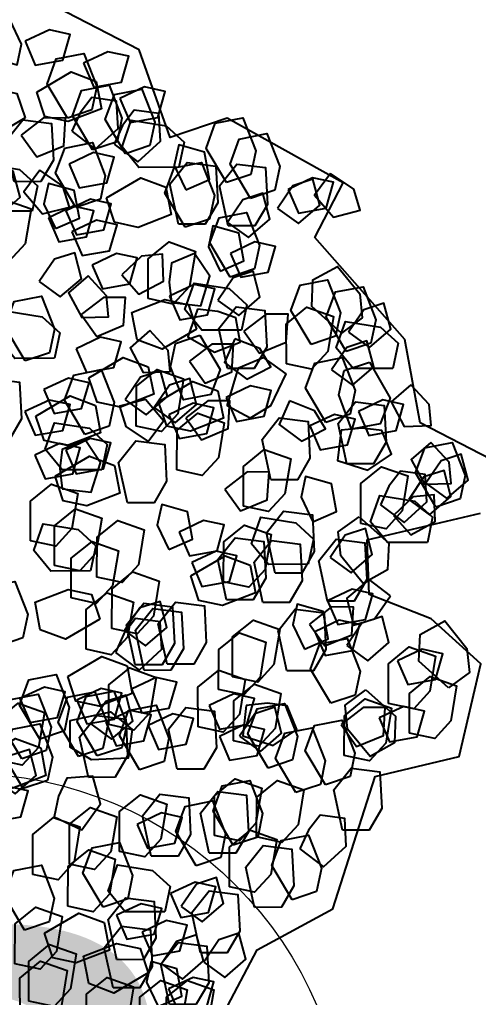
# Model space of a CAD drawing. Header units: metres. Extents: x 1851758 to 1852050, y 5187822 to 5188223.
# Drawn here: x 1851865.499 to 1851866.222, y 5187881.941 to 5187883.48 of the extents above; entities that cross this region are included whole.
import ezdxf
from ezdxf.enums import TextEntityAlignment as Align

# ---------------------------------------------------------------- set-up
doc = ezdxf.new("R2010")
doc.units = ezdxf.units.M
doc.header["$LTSCALE"] = 2.5
doc.layers.add('PAR_COT', color=150, linetype='CONTINUOUS', lineweight=20)
for name, color, linetype in [('PRO_VOI', 7, 'CONTINUOUS'), ('PRO_VOI_PLANCHETTES', 232, 'CONTINUOUS'), ('PRO_VOI_VEG', 81, 'CONTINUOUS')]:
    doc.layers.add(name, color=color, linetype=linetype)
doc.styles.add('ARIAL_B', font='arialbd.ttf', dxfattribs={"width": 1.1})

# ---------------------------------------------------------------- blocks, each defined once
blk = doc.blocks.new('arbuste fleurs blanches')
at = {"layer": 'PRO_VOI_VEG', "color": 66}
for points in [[(-2.1508, -1.1008), (-2.0363, -1.2123), (-1.9779, -1.2264), (-1.8647, -1.3138), (-1.6081, -1.3189), (-1.4477, -1.3611), (-1.3076, -1.5669), (-1.289, -1.7508), (-1.1135, -1.7947), (-0.894, -1.8385), (-0.7021, -2.0296), (-0.2656, -2.0387), (-0.1296, -2.2747), (0.1703, -2.2565), (0.2612, -2.0659), (0.2791, -1.8569), (0.4424, -1.8024), (0.6242, -2.1204)], [(0.7967, -2.1022), (0.8424, -1.8569), (1.0804, -1.7362), (1.3073, -1.3728), (1.4983, -1.4091), (1.5892, -1.0007), (1.4798, -0.8464), (1.716, -0.6739), (1.7704, -0.3832)]]:
    blk.add_lwpolyline(points, dxfattribs=at)
at = {"layer": 'PRO_VOI_VEG', "color": 254}
for points in [[(1.4079, -0.3902), (1.3165, -0.3046), (1.3223, -0.2205), (1.4006, -0.1798), (1.4688, -0.2683), (1.4746, -0.3438)], [(1.4966, -0.4023), (1.588, -0.4879), (1.5822, -0.572), (1.5039, -0.6127), (1.4357, -0.5242), (1.4299, -0.4487)], [(1.2632, -0.4817), (1.1836, -0.4529), (1.1339, -0.5295), (1.1788, -0.6047), (1.236, -0.5657)], [(0.9879, -0.7228), (0.9189, -0.6792), (0.8561, -0.741), (0.8828, -0.8212), (0.9447, -0.7964)], [(1.24, -0.7078), (1.3314, -0.7934), (1.3256, -0.8776), (1.2473, -0.9182), (1.1792, -0.8297), (1.1734, -0.7543)], [(0.3222, -0.835), (0.3382, -0.9263), (0.4353, -0.9278), (0.4905, -0.8611), (0.4411, -0.8002), (0.3817, -0.8103)], [(0.3534, -0.8034), (0.4448, -0.889), (0.439, -0.9731), (0.3607, -1.0137), (0.2925, -0.9252), (0.2867, -0.8498)], [(0.6812, -0.8165), (0.7731, -0.9015), (0.7679, -0.9857), (0.6898, -1.0268), (0.6211, -0.9387), (0.6148, -0.8633)], [(1.0212, -0.8233), (0.978, -0.8926), (1.0402, -0.9549), (1.1203, -0.9277), (1.095, -0.8659)], [(-0.0373, -1.0657), (-0.1287, -0.9801), (-0.1229, -0.896), (-0.0446, -0.8554), (0.0236, -0.9439), (0.0294, -1.0193)], [(0.0838, -0.8812), (0.2039, -0.8459), (0.2735, -0.8936), (0.2687, -0.9817), (0.1578, -0.9955), (0.0899, -0.9622)], [(0.9244, -1.0977), (0.833, -1.0121), (0.8388, -0.928), (0.9171, -0.8874), (0.9852, -0.9759), (0.991, -1.0513)], [(0.8779, -0.9577), (0.8089, -0.9141), (0.7461, -0.9759), (0.7728, -1.0561), (0.8348, -1.0313)], [(0.5417, -1.0532), (0.6186, -1.0808), (0.6664, -1.0068), (0.6229, -0.9343), (0.5678, -0.972)], [(0.6711, -1.0487), (0.7631, -1.1337), (0.7578, -1.2179), (0.6798, -1.259), (0.611, -1.171), (0.6047, -1.0956)], [(0.9094, -1.1134), (0.8244, -1.2053), (0.7403, -1.2), (0.6992, -1.122), (0.7872, -1.0533), (0.8626, -1.047)], [(-0.6757, -1.1062), (-0.6894, -1.2013), (-0.5941, -1.2339), (-0.5184, -1.1859), (-0.5474, -1.1101), (-0.6092, -1.101)], [(0.9862, -1.083), (0.8936, -1.0787), (0.8711, -1.1732), (0.9242, -1.2415), (0.9943, -1.2066), (0.9974, -1.1464)], [(-1.0351, -1.1818), (-0.9437, -1.2674), (-0.9495, -1.3515), (-1.0277, -1.3922), (-1.0959, -1.3037), (-1.1017, -1.2283)], [(0.9299, -1.2219), (0.8489, -1.2123), (0.8188, -1.2951), (0.8774, -1.356), (0.9227, -1.3069)], [(0.7203, -1.2598), (0.8455, -1.2591), (0.8992, -1.3242), (0.8703, -1.4075), (0.7599, -1.3901), (0.7038, -1.3393)], [(0.1745, -1.3024), (0.2658, -1.388), (0.2601, -1.4721), (0.1818, -1.5127), (0.1136, -1.4242), (0.1078, -1.3488)], [(1.5151, -1.3625), (1.4355, -1.3338), (1.3858, -1.4103), (1.4307, -1.4855), (1.4879, -1.4466)], [(1.043, -1.5388), (1.0962, -1.4255), (1.178, -1.4051), (1.2408, -1.4671), (1.1776, -1.5592), (1.1077, -1.588)], [(0.7917, -1.4425), (0.7106, -1.4329), (0.6805, -1.5157), (0.7392, -1.5766), (0.7844, -1.5275)], [(-0.1664, -1.586), (-0.261, -1.6024), (-0.2627, -1.703), (-0.1938, -1.7603), (-0.1306, -1.7093), (-0.141, -1.6477)], [(0.98, -1.65), (0.8905, -1.7439), (0.8035, -1.7372), (0.7621, -1.6557), (0.8543, -1.5859), (0.9325, -1.5805)], [(0.7494, -1.6249), (0.6547, -1.6412), (0.653, -1.7419), (0.722, -1.7991), (0.7852, -1.7482), (0.7748, -1.6866)], [(0.5045, -1.7572), (0.4513, -1.8705), (0.3695, -1.8909), (0.3067, -1.829), (0.3698, -1.7368), (0.4398, -1.708)], [(0.9494, -1.7942), (0.8804, -1.7505), (0.8176, -1.8123), (0.8443, -1.8926), (0.9063, -1.8678)], [(0.2944, -1.9228), (0.3236, -1.8435), (0.2474, -1.7933), (0.1719, -1.8377), (0.2105, -1.8951)], [(0.5394, -1.8598), (0.4962, -1.9291), (0.5584, -1.9915), (0.6385, -1.9643), (0.6133, -1.9024)], [(0.7928, -1.9069), (0.7238, -1.8633), (0.661, -1.9251), (0.6877, -2.0053), (0.7497, -1.9805)], [(-0.0122, -1.9327), (-0.0647, -2.0463), (-0.1464, -2.0673), (-0.2096, -2.0057), (-0.147, -1.9132), (-0.0772, -1.8839)], [(0.0689, -2.1809), (0.1221, -2.0676), (0.2039, -2.0472), (0.2667, -2.1091), (0.2035, -2.2012), (0.1336, -2.23)]]:
    blk.add_lwpolyline(points, close=True, dxfattribs=at)
at = {"layer": 'PRO_VOI_VEG'}
for points in [[(1.6912, -0.2565), (1.6386, -0.1941), (1.5601, -0.234), (1.5613, -0.3186), (1.6279, -0.3137)], [(1.1332, -0.4951), (1.0972, -0.3752), (1.1445, -0.3054), (1.2326, -0.3096), (1.2471, -0.4203), (1.2142, -0.4885)], [(0.7091, -0.6952), (0.6731, -0.5753), (0.7204, -0.5054), (0.8085, -0.5096), (0.823, -0.6204), (0.7901, -0.6885)], [(1.1016, -0.5819), (1.1542, -0.6443), (1.2327, -0.6044), (1.2316, -0.5198), (1.165, -0.5248)], [(0.9267, -0.5804), (0.8992, -0.6572), (0.9732, -0.7051), (1.0457, -0.6616), (1.008, -0.6065)], [(1.397, -0.8987), (1.361, -0.7788), (1.4083, -0.709), (1.4964, -0.7132), (1.5109, -0.8239), (1.478, -0.8921)], [(0.4153, -0.9386), (0.3792, -0.8187), (0.4265, -0.7488), (0.5146, -0.753), (0.5291, -0.8638), (0.4962, -0.9319)], [(0.0994, -0.9948), (0.0634, -0.8749), (0.1106, -0.805), (0.1987, -0.8093), (0.2132, -0.92), (0.1803, -0.9881)], [(-0.613, -0.8903), (-0.6405, -0.9672), (-0.5666, -1.015), (-0.494, -0.9715), (-0.5318, -0.9164)], [(1.335, -0.9406), (1.3876, -1.0031), (1.4661, -0.9632), (1.4649, -0.8786), (1.3984, -0.8835)], [(-0.6181, -0.9866), (-0.5326, -0.8953), (-0.4484, -0.901), (-0.4078, -0.9793), (-0.4963, -1.0475), (-0.5717, -1.0533)], [(-1.0434, -1.1183), (-0.9578, -1.027), (-0.8737, -1.0327), (-0.8331, -1.111), (-0.9216, -1.1792), (-0.997, -1.185)], [(0.6505, -1.0406), (0.623, -1.1175), (0.697, -1.1653), (0.7695, -1.1218), (0.7318, -1.0667)], [(0.9623, -1.2346), (0.9263, -1.1147), (0.9735, -1.0449), (1.0616, -1.0491), (1.0761, -1.1599), (1.0433, -1.228)], [(-0.3027, -1.0692), (-0.3654, -1.1214), (-0.326, -1.2002), (-0.2414, -1.1995), (-0.2459, -1.1329)], [(1.1208, -1.1166), (1.1734, -1.179), (1.2519, -1.1391), (1.2507, -1.0545), (1.1841, -1.0594)], [(-0.3622, -1.1329), (-0.3897, -1.2098), (-0.3158, -1.2576), (-0.2432, -1.2141), (-0.281, -1.159)], [(-0.0492, -1.1512), (-0.0767, -1.2281), (-0.0027, -1.2759), (0.0698, -1.2324), (0.0321, -1.1773)], [(0.2341, -1.2121), (0.2867, -1.2745), (0.3653, -1.2346), (0.3641, -1.15), (0.2975, -1.155)], [(-0.8626, -1.5257), (-0.8986, -1.4058), (-0.8513, -1.336), (-0.7632, -1.3402), (-0.7487, -1.4509), (-0.7816, -1.5191)], [(-0.9162, -1.3825), (-0.9789, -1.4347), (-0.9395, -1.5134), (-0.8549, -1.5128), (-0.8594, -1.4462)], [(0.3151, -1.6461), (0.2791, -1.5262), (0.3263, -1.4563), (0.4144, -1.4606), (0.4289, -1.5713), (0.3961, -1.6394)], [(0.992, -1.57), (1.0776, -1.4786), (1.1617, -1.4844), (1.2024, -1.5627), (1.1139, -1.6309), (1.0385, -1.6367)], [(-1.1543, -1.5906), (-1.1017, -1.653), (-1.0232, -1.6131), (-1.0244, -1.5285), (-1.0909, -1.5334)], [(-0.2843, -1.5326), (-0.347, -1.5848), (-0.3076, -1.6636), (-0.223, -1.663), (-0.2275, -1.5964)], [(0.7343, -1.5267), (0.6715, -1.579), (0.711, -1.6577), (0.7956, -1.6571), (0.7911, -1.5905)], [(0.9821, -1.7257), (0.9461, -1.6058), (0.9934, -1.536), (1.0815, -1.5402), (1.096, -1.6509), (1.0631, -1.7191)], [(0.4477, -1.6214), (0.5003, -1.6839), (0.5788, -1.6439), (0.5776, -1.5594), (0.511, -1.5643)], [(-0.265, -1.593), (-0.2926, -1.6699), (-0.2186, -1.7177), (-0.1461, -1.6742), (-0.1838, -1.6191)], [(0.0552, -1.7111), (0.1078, -1.7735), (0.1863, -1.7336), (0.1851, -1.649), (0.1186, -1.654)], [(0.4879, -1.9863), (0.4519, -1.8664), (0.4992, -1.7965), (0.5873, -1.8007), (0.6018, -1.9115), (0.5689, -1.9796)], [(-0.5512, -1.8768), (-0.5839, -1.9636), (-0.5009, -2.0142), (-0.4195, -1.9847), (-0.4311, -1.9072), (-0.4875, -1.8857)], [(0.6014, -1.8912), (0.5739, -1.9681), (0.6479, -2.0159), (0.7204, -1.9724), (0.6827, -1.9173)]]:
    blk.add_lwpolyline(points, close=True, dxfattribs=at)
at = {"layer": 'PRO_VOI_VEG', "color": 67}
for points in [[(1.1172, -0.3222), (1.0901, -0.3993), (1.1644, -0.4466), (1.2367, -0.4026), (1.1986, -0.3478)], [(1.4451, -0.5183), (1.5301, -0.4264), (1.6143, -0.4316), (1.6554, -0.5096), (1.5674, -0.5784), (1.492, -0.5847)], [(0.6745, -0.6089), (0.7595, -0.517), (0.8437, -0.5222), (0.8848, -0.6002), (0.7968, -0.669), (0.7214, -0.6753)], [(1.6253, -0.5179), (1.5629, -0.5705), (1.6028, -0.649), (1.6874, -0.6478), (1.6824, -0.5812)], [(1.1273, -0.5512), (1.0648, -0.6038), (1.1047, -0.6824), (1.1893, -0.6812), (1.1844, -0.6146)], [(1.1835, -0.6243), (1.2685, -0.5324), (1.3527, -0.5377), (1.3938, -0.6157), (1.3057, -0.6844), (1.2303, -0.6907)], [(1.372, -0.6231), (1.457, -0.5312), (1.5411, -0.5364), (1.5822, -0.6144), (1.4942, -0.6832), (1.4188, -0.6895)], [(1.1639, -0.5975), (1.1015, -0.6501), (1.1414, -0.7286), (1.226, -0.7274), (1.2211, -0.6609)], [(1.3899, -0.7259), (1.4749, -0.634), (1.5591, -0.6392), (1.6002, -0.7172), (1.5122, -0.786), (1.4368, -0.7923)], [(1.5515, -0.6594), (1.4891, -0.712), (1.529, -0.7905), (1.6136, -0.7893), (1.6086, -0.7227)], [(-0.2102, -0.7843), (-0.1252, -0.6924), (-0.041, -0.6976), (0.0001, -0.7757), (-0.0879, -0.8444), (-0.1633, -0.8507)], [(0.518, -0.6911), (0.6094, -0.7767), (0.6036, -0.8608), (0.5253, -0.9014), (0.4571, -0.8129), (0.4513, -0.7375)], [(1.4088, -0.6833), (1.3767, -0.7703), (1.46, -0.8204), (1.5412, -0.7904), (1.5292, -0.713), (1.4726, -0.6919)], [(0.3993, -0.723), (0.3368, -0.7756), (0.3768, -0.8542), (0.4613, -0.853), (0.4564, -0.7864)], [(1.0241, -0.7249), (0.9617, -0.7775), (1.0016, -0.856), (1.0862, -0.8548), (1.0813, -0.7882)], [(1.0241, -0.7249), (0.9617, -0.7775), (1.0016, -0.856), (1.0862, -0.8548), (1.0813, -0.7882)], [(0.5065, -0.8549), (0.5915, -0.763), (0.6756, -0.7682), (0.7168, -0.8463), (0.6287, -0.915), (0.5533, -0.9213)], [(0.7568, -0.7518), (0.6943, -0.8044), (0.7343, -0.8829), (0.8188, -0.8817), (0.8139, -0.8151)], [(0.442, -0.8114), (0.3795, -0.864), (0.4195, -0.9425), (0.504, -0.9413), (0.4991, -0.8747)], [(-0.565, -0.8338), (-0.4737, -0.9193), (-0.4794, -1.0035), (-0.5577, -1.0441), (-0.6259, -0.9556), (-0.6317, -0.8802)], [(-0.6824, -0.8742), (-0.7449, -0.9268), (-0.7049, -1.0053), (-0.6204, -1.0042), (-0.6253, -0.9376)], [(-0.5295, -0.956), (-0.4445, -0.8641), (-0.3603, -0.8693), (-0.3192, -0.9474), (-0.4072, -1.0161), (-0.4826, -1.0224)], [(1.2219, -0.9719), (1.3069, -0.88), (1.391, -0.8853), (1.4321, -0.9633), (1.3441, -1.032), (1.2687, -1.0383)], [(-0.4538, -0.9932), (-0.3688, -0.9013), (-0.2847, -0.9065), (-0.2436, -0.9845), (-0.3316, -1.0533), (-0.407, -1.0596)], [(0.6474, -0.946), (0.6204, -1.023), (0.6946, -1.0703), (0.7669, -1.0264), (0.7288, -0.9715)], [(0.9826, -0.9983), (0.9991, -1.0895), (1.0963, -1.0903), (1.151, -1.0233), (1.1013, -0.9627), (1.0419, -0.9732)], [(1.3936, -1.0563), (1.4786, -0.9644), (1.5627, -0.9696), (1.6039, -1.0476), (1.5158, -1.1164), (1.4404, -1.1227)], [(1.0003, -0.9866), (0.9379, -1.0392), (0.9778, -1.1177), (1.0624, -1.1165), (1.0574, -1.05)], [(-0.4718, -1.1252), (-0.3868, -1.0333), (-0.3027, -1.0385), (-0.2616, -1.1165), (-0.3496, -1.1853), (-0.425, -1.1916)], [(-0.2399, -1.0208), (-0.1485, -1.1064), (-0.1543, -1.1905), (-0.2326, -1.2311), (-0.3008, -1.1426), (-0.3066, -1.0672)], [(-0.8682, -1.0932), (-0.7483, -1.0572), (-0.6784, -1.1045), (-0.6826, -1.1926), (-0.7934, -1.2071), (-0.8615, -1.1742)], [(1.1115, -1.1524), (1.1965, -1.0604), (1.2807, -1.0657), (1.3218, -1.1437), (1.2337, -1.2124), (1.1583, -1.2187)], [(1.3675, -1.1428), (1.4525, -1.0509), (1.5366, -1.0561), (1.5777, -1.1341), (1.4897, -1.2029), (1.4143, -1.2092)], [(-0.4526, -1.1816), (-0.3676, -1.0897), (-0.2835, -1.0949), (-0.2424, -1.1729), (-0.3304, -1.2417), (-0.4058, -1.248)], [(0.641, -1.0911), (0.5785, -1.1437), (0.6185, -1.2222), (0.703, -1.221), (0.6981, -1.1544)], [(1.2748, -1.0957), (1.2477, -1.1727), (1.322, -1.2201), (1.3942, -1.1761), (1.3562, -1.1213)], [(1.0305, -1.1364), (1.0035, -1.2134), (1.0777, -1.2608), (1.15, -1.2168), (1.1119, -1.1619)], [(1.1831, -1.1322), (1.1207, -1.1848), (1.1606, -1.2633), (1.2452, -1.2621), (1.2402, -1.1955)], [(-1.313, -1.1835), (-1.1931, -1.1475), (-1.1232, -1.1948), (-1.1275, -1.2829), (-1.2382, -1.2974), (-1.3063, -1.2645)], [(-1.2546, -1.1956), (-1.1347, -1.1596), (-1.0649, -1.2069), (-1.0691, -1.295), (-1.1798, -1.3095), (-1.248, -1.2766)], [(-0.1237, -1.1436), (-0.1558, -1.2306), (-0.0725, -1.2806), (0.0087, -1.2506), (-0.0034, -1.1732), (-0.0599, -1.1521)], [(-0.3428, -1.1773), (-0.4053, -1.2299), (-0.3653, -1.3084), (-0.2808, -1.3072), (-0.2857, -1.2407)], [(-0.4564, -1.3218), (-0.3714, -1.2299), (-0.2873, -1.2351), (-0.2462, -1.3131), (-0.3342, -1.3819), (-0.4096, -1.3882)], [(0.2965, -1.2277), (0.234, -1.2803), (0.2739, -1.3588), (0.3585, -1.3576), (0.3536, -1.2911)], [(-0.904, -1.3353), (-0.819, -1.2434), (-0.7348, -1.2486), (-0.6937, -1.3267), (-0.7818, -1.3954), (-0.8571, -1.4017)], [(0.7446, -1.2488), (0.6821, -1.3014), (0.7221, -1.3799), (0.8066, -1.3787), (0.8017, -1.3122)], [(1.3619, -1.2341), (1.3348, -1.3111), (1.4091, -1.3585), (1.4813, -1.3145), (1.4433, -1.2597)], [(1.4288, -1.249), (1.3664, -1.3016), (1.4063, -1.3801), (1.4909, -1.3789), (1.486, -1.3123)], [(-1.062, -1.5301), (-1.1534, -1.4445), (-1.1476, -1.3604), (-1.0693, -1.3197), (-1.0011, -1.4082), (-0.9953, -1.4837)], [(-0.3152, -1.3082), (-0.3777, -1.3608), (-0.3378, -1.4393), (-0.2532, -1.4381), (-0.2581, -1.3716)], [(-0.624, -1.3631), (-0.6864, -1.4157), (-0.6465, -1.4942), (-0.5619, -1.493), (-0.5668, -1.4264)], [(0.9002, -1.4004), (1.0201, -1.3644), (1.0899, -1.4116), (1.0857, -1.4997), (0.975, -1.5142), (0.9068, -1.4814)], [(0.981, -1.4576), (1.066, -1.3656), (1.1501, -1.3709), (1.1913, -1.4489), (1.1032, -1.5177), (1.0278, -1.524)], [(-0.2746, -1.4597), (-0.1547, -1.4237), (-0.0849, -1.471), (-0.0891, -1.5591), (-0.1998, -1.5736), (-0.268, -1.5407)], [(-0.9445, -1.4749), (-1.007, -1.5275), (-0.967, -1.606), (-0.8824, -1.6049), (-0.8874, -1.5383)], [(-0.6951, -1.5788), (-0.6101, -1.4869), (-0.5259, -1.4922), (-0.4848, -1.5702), (-0.5729, -1.6389), (-0.6483, -1.6452)], [(0.7594, -1.5718), (0.8444, -1.4798), (0.9285, -1.4851), (0.9696, -1.5631), (0.8816, -1.6319), (0.8062, -1.6382)], [(-1.0227, -1.5618), (-1.0498, -1.6388), (-0.9755, -1.6862), (-0.9033, -1.6422), (-0.9413, -1.5873)], [(0.9226, -1.5421), (0.8956, -1.6191), (0.9699, -1.6665), (1.0421, -1.6225), (1.004, -1.5676)], [(1.0516, -1.5596), (1.0246, -1.6366), (1.0989, -1.684), (1.1711, -1.64), (1.133, -1.5852)], [(-0.8318, -1.5705), (-0.8588, -1.6475), (-0.7846, -1.6949), (-0.7123, -1.6509), (-0.7504, -1.5961)], [(-0.6003, -1.6724), (-0.5153, -1.5805), (-0.4311, -1.5857), (-0.39, -1.6638), (-0.478, -1.7325), (-0.5534, -1.7388)], [(-1.092, -1.6062), (-1.1544, -1.6588), (-1.1145, -1.7373), (-1.0299, -1.7361), (-1.0349, -1.6695)], [(-0.3362, -1.7084), (-0.2512, -1.6164), (-0.167, -1.6217), (-0.1259, -1.6997), (-0.214, -1.7684), (-0.2893, -1.7747)], [(0.821, -1.6604), (0.7585, -1.713), (0.7985, -1.7915), (0.883, -1.7903), (0.8781, -1.7237)], [(-0.9797, -1.6881), (-1.0068, -1.7651), (-0.9325, -1.8125), (-0.8603, -1.7685), (-0.8983, -1.7136)], [(-0.385, -1.8141), (-0.3, -1.7222), (-0.2158, -1.7274), (-0.1747, -1.8054), (-0.2628, -1.8742), (-0.3381, -1.8805)], [(0.3553, -1.7063), (0.3282, -1.7833), (0.4025, -1.8307), (0.4747, -1.7867), (0.4366, -1.7318)], [(-0.084, -1.8391), (0.001, -1.7472), (0.0851, -1.7524), (0.1262, -1.8305), (0.0382, -1.8992), (-0.0372, -1.9055)], [(0.1175, -1.7267), (0.0551, -1.7793), (0.095, -1.8578), (0.1796, -1.8566), (0.1747, -1.7901)], [(0.2223, -1.7375), (0.1598, -1.7901), (0.1998, -1.8686), (0.2844, -1.8675), (0.2794, -1.8009)], [(0.4859, -1.7682), (0.6058, -1.7321), (0.6756, -1.7794), (0.6714, -1.8675), (0.5607, -1.882), (0.4925, -1.8491)], [(-0.7119, -1.8993), (-0.6269, -1.8073), (-0.5427, -1.8126), (-0.5016, -1.8906), (-0.5897, -1.9593), (-0.6651, -1.9656)], [(-0.335, -1.8968), (-0.25, -1.8048), (-0.1658, -1.8101), (-0.1247, -1.8881), (-0.2127, -1.9568), (-0.2881, -1.9631)], [(0.5592, -1.811), (0.5271, -1.898), (0.6104, -1.9481), (0.6916, -1.9181), (0.6795, -1.8407), (0.623, -1.8196)], [(0.1045, -1.8356), (0.0774, -1.9126), (0.1517, -1.96), (0.2239, -1.916), (0.1859, -1.8611)], [(0.6023, -1.9802), (0.6873, -1.8883), (0.7715, -1.8935), (0.8126, -1.9716), (0.7245, -2.0403), (0.6492, -2.0466)], [(0.6657, -1.9287), (0.6386, -2.0057), (0.7129, -2.0531), (0.7852, -2.0091), (0.7471, -1.9542)], [(-0.0331, -2.0139), (0.0868, -1.9779), (0.1567, -2.0251), (0.1525, -2.1132), (0.0417, -2.1277), (-0.0264, -2.0949)], [(0.1043, -2.0028), (0.0418, -2.0554), (0.0817, -2.1339), (0.1663, -2.1327), (0.1614, -2.0661)], [(-0.1038, -2.1036), (0.0161, -2.0676), (0.0859, -2.1148), (0.0817, -2.2029), (-0.029, -2.2174), (-0.0972, -2.1846)]]:
    blk.add_lwpolyline(points, close=True, dxfattribs=at)
at = {"layer": 'PRO_VOI_VEG', "color": 9}
for points in [[(1.6395, -0.3213), (1.5767, -0.3735), (1.6161, -0.4523), (1.7007, -0.4517), (1.6962, -0.3851)], [(0.9543, -0.3894), (1.0744, -0.3541), (1.1439, -0.4018), (1.1391, -0.4899), (1.0283, -0.5037), (0.9604, -0.4704)], [(1.4095, -0.5434), (1.3768, -0.6301), (1.4598, -0.6807), (1.5412, -0.6513), (1.5296, -0.5738), (1.4732, -0.5523)], [(1.3084, -0.5648), (1.2456, -0.617), (1.2851, -0.6958), (1.3696, -0.6951), (1.3651, -0.6285)], [(1.1066, -0.6338), (1.0438, -0.686), (1.0833, -0.7648), (1.1678, -0.7641), (1.1633, -0.6975)], [(0.5219, -0.6537), (0.4591, -0.7059), (0.4985, -0.7847), (0.5831, -0.7841), (0.5786, -0.7175)], [(0.6049, -0.6911), (0.5421, -0.7433), (0.5815, -0.822), (0.6661, -0.8214), (0.6616, -0.7548)], [(0.1367, -0.7865), (0.2568, -0.7513), (0.3263, -0.799), (0.3215, -0.8871), (0.2107, -0.9009), (0.1428, -0.8676)], [(-0.5543, -0.8823), (-0.4342, -0.8471), (-0.3646, -0.8948), (-0.3694, -0.9829), (-0.4803, -0.9966), (-0.5482, -0.9633)], [(0.9734, -0.924), (1.0936, -0.8888), (1.1631, -0.9365), (1.1583, -1.0246), (1.0475, -1.0383), (0.9795, -1.005)], [(-0.3489, -0.8962), (-0.4117, -0.9484), (-0.3723, -1.0272), (-0.2877, -1.0265), (-0.2922, -0.9599)], [(0.0006, -0.9604), (0.1207, -0.9252), (0.1902, -0.9729), (0.1855, -1.061), (0.0746, -1.0747), (0.0067, -1.0414)], [(0.0868, -1.0196), (0.2069, -0.9843), (0.2764, -1.032), (0.2717, -1.1201), (0.1608, -1.1339), (0.0929, -1.1006)], [(0.578, -1.0029), (0.6981, -0.9676), (0.7676, -1.0153), (0.7629, -1.1034), (0.652, -1.1172), (0.5841, -1.0839)], [(-0.1409, -1.052), (-0.0208, -1.0167), (0.0487, -1.0644), (0.044, -1.1525), (-0.0669, -1.1663), (-0.1348, -1.133)], [(-0.3698, -1.0679), (-0.308, -1.1819), (-0.3413, -1.2627), (-0.4315, -1.2769), (-0.4695, -1.1676), (-0.4505, -1.0916)], [(-0.0547, -1.1111), (0.0654, -1.0759), (0.1349, -1.1236), (0.1302, -1.2117), (0.0193, -1.2254), (-0.0486, -1.1921)], [(-1.1537, -1.1196), (-1.0335, -1.0843), (-0.964, -1.132), (-0.9688, -1.2201), (-1.0796, -1.2339), (-1.1475, -1.2006)], [(0.4823, -1.1652), (0.6024, -1.1299), (0.6719, -1.1776), (0.6672, -1.2657), (0.5563, -1.2795), (0.4884, -1.2462)], [(-0.804, -1.1944), (-0.6838, -1.1592), (-0.6143, -1.2069), (-0.6191, -1.295), (-0.7299, -1.3088), (-0.7979, -1.2755)], [(-0.3477, -1.1877), (-0.2276, -1.1525), (-0.158, -1.2002), (-0.1628, -1.2882), (-0.2737, -1.302), (-0.3416, -1.2687)], [(-0.933, -1.2277), (-0.8129, -1.1925), (-0.7433, -1.2402), (-0.7481, -1.3283), (-0.859, -1.3421), (-0.9269, -1.3088)], [(-0.22, -1.2247), (-0.2828, -1.2769), (-0.2434, -1.3557), (-0.1588, -1.355), (-0.1633, -1.2884)], [(0.2159, -1.2929), (0.1531, -1.3451), (0.1926, -1.4239), (0.2771, -1.4232), (0.2726, -1.3566)], [(-0.7207, -1.3342), (-0.6006, -1.299), (-0.531, -1.3467), (-0.5358, -1.4348), (-0.6467, -1.4486), (-0.7146, -1.4153)], [(-1.3017, -1.398), (-1.1815, -1.3628), (-1.112, -1.4105), (-1.1168, -1.4986), (-1.2276, -1.5123), (-1.2955, -1.479)], [(0.1868, -1.4065), (0.3069, -1.3713), (0.3765, -1.419), (0.3717, -1.5071), (0.2608, -1.5209), (0.1929, -1.4876)], [(0.4324, -1.3982), (0.5525, -1.3629), (0.6221, -1.4106), (0.6173, -1.4987), (0.5064, -1.5125), (0.4385, -1.4792)], [(-0.1996, -1.4739), (-0.2624, -1.5261), (-0.223, -1.6048), (-0.1384, -1.6042), (-0.1429, -1.5376)], [(-0.1429, -1.488), (-0.0227, -1.4528), (0.0468, -1.5005), (0.042, -1.5886), (-0.0688, -1.6024), (-0.1368, -1.5691)], [(-0.0921, -1.5186), (0.028, -1.4833), (0.0975, -1.531), (0.0927, -1.6191), (-0.0181, -1.6329), (-0.086, -1.5996)], [(-1.263, -1.5621), (-1.1429, -1.5268), (-1.0733, -1.5745), (-1.0781, -1.6626), (-1.189, -1.6764), (-1.2569, -1.6431)], [(-0.8024, -1.5267), (-0.8652, -1.5789), (-0.8257, -1.6577), (-0.7412, -1.6571), (-0.7457, -1.5905)], [(-0.2844, -1.5796), (-0.1642, -1.5444), (-0.0947, -1.5921), (-0.0995, -1.6801), (-0.2103, -1.6939), (-0.2783, -1.6606)], [(-0.5874, -1.6064), (-0.4673, -1.5711), (-0.3977, -1.6188), (-0.4025, -1.7069), (-0.5134, -1.7207), (-0.5813, -1.6874)], [(-1.2387, -1.6427), (-1.1186, -1.6074), (-1.0491, -1.6551), (-1.0538, -1.7432), (-1.1647, -1.757), (-1.2326, -1.7237)], [(-0.7289, -1.6979), (-0.6088, -1.6627), (-0.5392, -1.7104), (-0.544, -1.7985), (-0.6549, -1.8122), (-0.7228, -1.7789)], [(-0.5541, -1.7353), (-0.4339, -1.7001), (-0.3644, -1.7478), (-0.3692, -1.8359), (-0.48, -1.8497), (-0.548, -1.8164)], [(-0.2293, -1.9267), (-0.1092, -1.8915), (-0.0397, -1.9392), (-0.0444, -2.0273), (-0.1553, -2.041), (-0.2232, -2.0077)], [(-0.0845, -1.9988), (-0.1473, -2.051), (-0.1079, -2.1297), (-0.0233, -2.1291), (-0.0278, -2.0625)]]:
    blk.add_lwpolyline(points, close=True, dxfattribs=at)
at = {"layer": 'PRO_VOI_VEG', "color": 77}
for points in [[(1.2056, -0.4146), (1.3192, -0.3522), (1.4002, -0.3849), (1.415, -0.4751), (1.306, -0.5137), (1.2299, -0.4952)], [(1.3528, -0.3943), (1.301, -0.4611), (1.3585, -0.532), (1.4439, -0.5124), (1.4244, -0.4461)], [(0.3967, -0.5508), (0.5103, -0.4883), (0.5913, -0.521), (0.6061, -0.6112), (0.4971, -0.6499), (0.421, -0.6314)], [(1.2248, -0.9493), (1.3384, -0.8868), (1.4194, -0.9196), (1.4342, -1.0097), (1.3252, -1.0484), (1.249, -1.0299)], [(0.3381, -1.0449), (0.4517, -0.9824), (0.5327, -1.0151), (0.5476, -1.1053), (0.4385, -1.144), (0.3624, -1.1254)], [(1.2645, -1.1006), (1.3782, -1.0382), (1.4591, -1.0709), (1.474, -1.1611), (1.3649, -1.1997), (1.2888, -1.1812)], [(-0.5254, -1.1738), (-0.4118, -1.1113), (-0.3308, -1.1441), (-0.3159, -1.2342), (-0.425, -1.2729), (-0.5011, -1.2544)], [(-0.144, -1.2146), (-0.0304, -1.1521), (0.0506, -1.1848), (0.0654, -1.275), (-0.0436, -1.3137), (-0.1198, -1.2951)], [(0.6471, -1.1449), (0.5953, -1.2117), (0.6528, -1.2826), (0.7382, -1.2631), (0.7188, -1.1967)], [(0.8332, -1.2268), (0.9468, -1.1644), (1.0278, -1.1971), (1.0426, -1.2872), (0.9336, -1.3259), (0.8574, -1.3074)], [(-0.1133, -1.3096), (0.0004, -1.2471), (0.0814, -1.2798), (0.0962, -1.37), (-0.0128, -1.4087), (-0.089, -1.3901)], [(0.4674, -1.3269), (0.4155, -1.3937), (0.473, -1.4646), (0.5584, -1.4451), (0.539, -1.3787)], [(-1.0503, -1.4233), (-0.9367, -1.3608), (-0.8557, -1.3936), (-0.8409, -1.4837), (-0.9499, -1.5224), (-1.0261, -1.5039)], [(-0.4211, -1.4349), (-0.3075, -1.3725), (-0.2265, -1.4052), (-0.2117, -1.4953), (-0.3207, -1.534), (-0.3969, -1.5155)], [(0.1345, -1.4314), (0.2481, -1.3689), (0.3291, -1.4017), (0.3439, -1.4918), (0.2349, -1.5305), (0.1587, -1.512)], [(0.5366, -1.457), (0.6503, -1.3946), (0.7312, -1.4273), (0.7461, -1.5175), (0.637, -1.5561), (0.5609, -1.5376)], [(0.1592, -1.5438), (0.2728, -1.4814), (0.3538, -1.5141), (0.3686, -1.6043), (0.2596, -1.6429), (0.1835, -1.6244)], [(0.2587, -1.554), (0.3724, -1.4916), (0.4533, -1.5243), (0.4682, -1.6144), (0.3591, -1.6531), (0.283, -1.6346)], [(-0.6461, -1.6066), (-0.5325, -1.5441), (-0.4515, -1.5768), (-0.4366, -1.667), (-0.5457, -1.7057), (-0.6218, -1.6871)], [(-0.9544, -1.6702), (-0.8407, -1.6078), (-0.7598, -1.6405), (-0.7449, -1.7306), (-0.854, -1.7693), (-0.9301, -1.7508)], [(0.136, -1.7033), (0.0841, -1.7701), (0.1416, -1.841), (0.227, -1.8214), (0.2076, -1.7551)], [(-0.7684, -1.7925), (-0.6547, -1.73), (-0.5738, -1.7627), (-0.5589, -1.8529), (-0.668, -1.8916), (-0.7441, -1.8731)], [(-0.1393, -1.8893), (-0.1912, -1.9561), (-0.1337, -2.027), (-0.0483, -2.0074), (-0.0677, -1.9411)]]:
    blk.add_lwpolyline(points, close=True, dxfattribs=at)
at = {"layer": 'PRO_VOI_VEG', "color": 66}
for points in [[(0.8651, -0.7365), (0.8132, -0.8033), (0.8707, -0.8742), (0.9561, -0.8546), (0.9367, -0.7883)], [(0.8214, -1.1053), (0.7695, -1.1721), (0.827, -1.243), (0.9124, -1.2234), (0.893, -1.1571)], [(-0.1523, -1.246), (-0.0387, -1.1835), (0.0423, -1.2163), (0.0571, -1.3064), (-0.0519, -1.3451), (-0.128, -1.3266)], [(0.9605, -1.2426), (0.9086, -1.3094), (0.9661, -1.3803), (1.0515, -1.3607), (1.0321, -1.2944)], [(-1.1389, -1.4375), (-1.0252, -1.375), (-0.9443, -1.4077), (-0.9294, -1.4979), (-1.0385, -1.5366), (-1.1146, -1.518)], [(-0.7067, -1.4347), (-0.5931, -1.3722), (-0.5121, -1.405), (-0.4973, -1.4951), (-0.6063, -1.5338), (-0.6825, -1.5153)], [(-1.1377, -1.6226), (-1.0241, -1.5601), (-0.9431, -1.5928), (-0.9282, -1.683), (-1.0373, -1.7217), (-1.1134, -1.7032)], [(-0.0261, -1.6772), (0.0876, -1.6147), (0.1685, -1.6475), (0.1834, -1.7376), (0.0743, -1.7763), (-0.0018, -1.7578)], [(0.653, -1.6729), (0.7666, -1.6104), (0.8476, -1.6431), (0.8624, -1.7333), (0.7534, -1.772), (0.6773, -1.7534)], [(0.2213, -1.7373), (0.3349, -1.6749), (0.4159, -1.7076), (0.4307, -1.7977), (0.3217, -1.8364), (0.2455, -1.8179)], [(-0.4563, -1.9885), (-0.3426, -1.926), (-0.2616, -1.9588), (-0.2468, -2.0489), (-0.3558, -2.0876), (-0.432, -2.0691)]]:
    blk.add_lwpolyline(points, close=True, dxfattribs=at)

msp = doc.modelspace()

# ---------------------------------------------------------------- hatches: boundary and pattern name
at = {"layer": 'PRO_VOI_PLANCHETTES'}
h = msp.add_hatch(color=256, dxfattribs=at)
h.dxf.hatch_style = 1
edge = h.paths.add_edge_path()
edge.add_arc((1851926.4252, 5187498.2076), 386.6253, 94.068008, 99.380647, ccw=False)
edge.add_line((1851898.9978, 5187883.8588), (1851897.6403, 5187902.7554))
edge.add_line((1851897.6403, 5187902.7554), (1851897.6702, 5187902.7575))
edge.add_line((1851897.6702, 5187902.7575), (1851899.0298, 5187883.831))
edge.add_line((1851899.0298, 5187883.831), (1851899.001, 5187883.8289))
edge.add_arc((1851926.4252, 5187498.2076), 386.5953, 94.067849, 99.380857)
edge.add_line((1851863.4115, 5187879.6328), (1851863.408, 5187879.6626))
h = msp.add_hatch(color=256, dxfattribs=at)
h.dxf.hatch_style = 1
edge = h.paths.add_edge_path()
edge.add_arc((1851926.4252, 5187498.2076), 385.1553, 94.067373, 99.391014, ccw=False)
edge.add_line((1851899.1063, 5187882.3928), (1851938.5438, 5187885.1975))
edge.add_line((1851938.5438, 5187885.1975), (1851938.7524, 5187882.2942))
edge.add_line((1851938.7524, 5187882.2942), (1851938.7225, 5187882.2918))
edge.add_line((1851938.7225, 5187882.2918), (1851938.5161, 5187885.1654))
edge.add_line((1851938.5161, 5187885.1654), (1851899.1052, 5187882.3626))
edge.add_arc((1851926.4252, 5187498.2076), 385.1253, 94.067849, 99.391226)
edge.add_line((1851863.5824, 5187878.1711), (1851863.5789, 5187878.2009))

# ---------------------------------------------------------------- linework, layer by layer
at = {"layer": 'PAR_COT'}
msp.add_circle((1851865.4156, 5187881.6931), 0.6, dxfattribs=at)
at = {"layer": 'PRO_VOI', "color": 34, "flags": 128}
msp.add_lwpolyline([(1851898.1914, 5187884.6027, 0.030026), (1851863.484, 5187879.6752)], format="xyb", dxfattribs=at)
at = {"layer": 'PRO_VOI_PLANCHETTES', "flags": 128}
for points in [[(1851863.408, 5187879.6626, -0.023185), (1851898.9978, 5187883.8588), (1851897.6403, 5187902.7554), (1851897.6702, 5187902.7575), (1851899.0298, 5187883.831), (1851899.001, 5187883.8289, 0.023187), (1851863.4115, 5187879.6328)], [(1851863.5789, 5187878.2009, -0.023233), (1851899.1063, 5187882.3928), (1851938.5438, 5187885.1975), (1851938.7524, 5187882.2942), (1851938.7225, 5187882.2918), (1851938.5161, 5187885.1654), (1851899.1052, 5187882.3626, 0.023232), (1851863.5824, 5187878.1711)]]:
    msp.add_lwpolyline(points, format="xyb", close=True, dxfattribs=at)

# ---------------------------------------------------------------- block references
at = {"layer": 'PRO_VOI_VEG', "xscale": 0.5, "yscale": 0.5, "rotation": 73.42673142394756}
msp.add_blockref('arbuste fleurs blanches', (1851865.1203, 5187882.7063), dxfattribs=at)

# ---------------------------------------------------------------- texts
at = {"layer": 'PAR_COT', "style": 'ARIAL_B', "width": 1.1}
msp.add_text('B', height=0.72, rotation=4.6408, dxfattribs=at).set_placement((1851865.4156, 5187881.6931), align=Align.MIDDLE)

doc.saveas('drawing.dxf')
